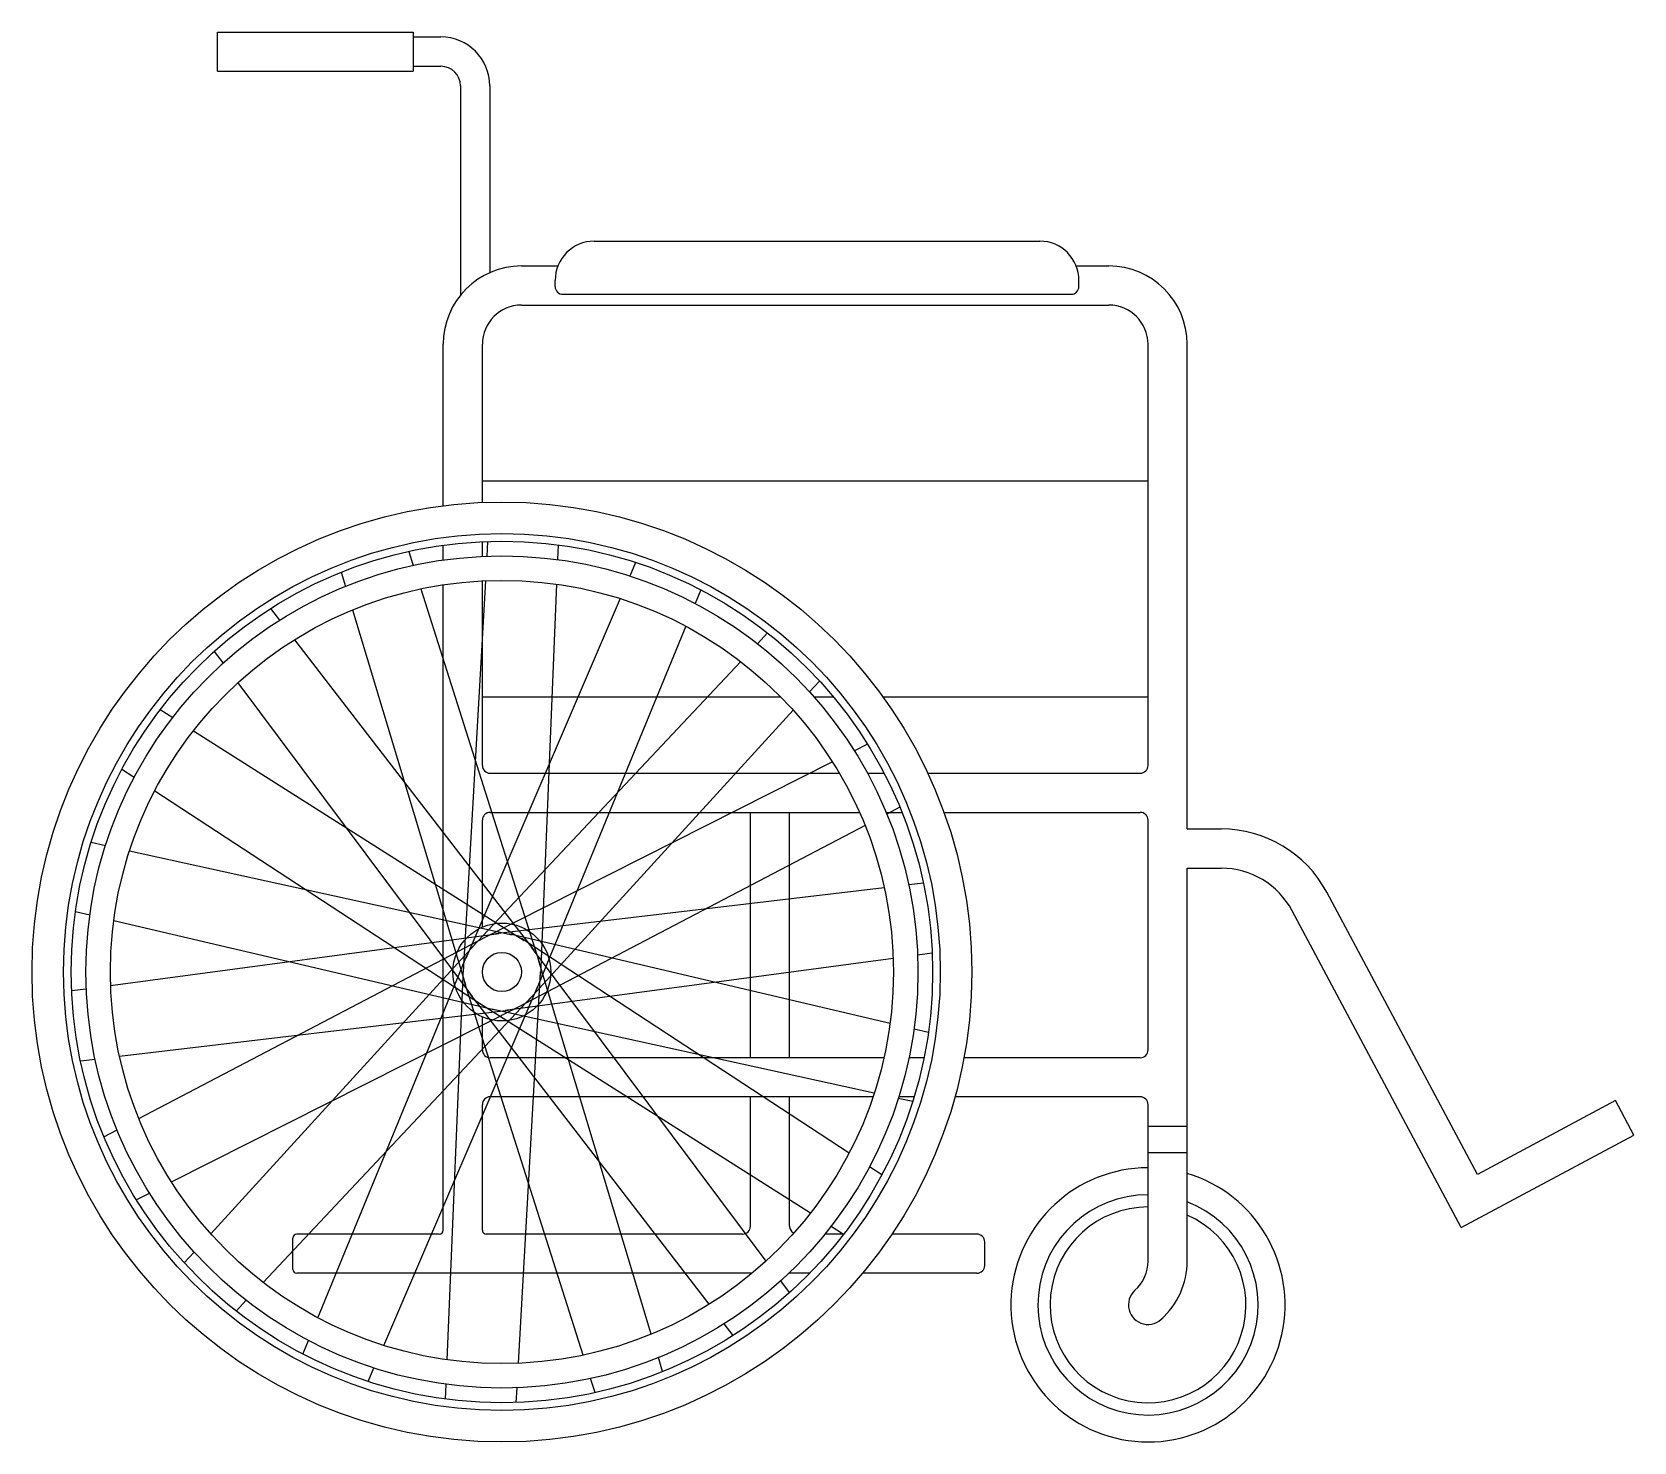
# Model space of a CAD drawing. Extents: x 0 to 40.9, y 0 to 36.
import ezdxf

# ---------------------------------------------------------------- set-up
doc = ezdxf.new("R2010")
doc.units = 0
doc.header["$MEASUREMENT"] = 0
doc.layers.get('0').update_dxf_attribs({"linetype": 'CONTINUOUS'})

msp = doc.modelspace()

# ---------------------------------------------------------------- linework, layer by layer
for p, q in [((4.734, 35), (4.734, 36)), ((4.734, 36), (9.734, 36)), ((9.734, 36), (9.734, 35)), ((9.734, 35.875), (10.44, 35.875)), ((4.734, 35), (9.734, 35)), ((9.734, 35.125), (10.44, 35.125)), ((10.94, 34.625), (10.94, 29.279)), ((11.69, 34.625), (11.69, 29.856)), ((14.359, 30.66), (25.736, 30.66)), ((12.5, 30.028), (13.429, 30.028)), ((26.666, 30.028), (27.5, 30.028)), ((13.359, 29.503), (13.359, 29.66)), ((26.736, 29.503), (26.736, 29.66)), ((13.559, 29.303), (26.536, 29.303)), ((12.5, 29.028), (27.5, 29.028)), ((10.5, 23.906), (10.5, 28.028)), ((11.5, 23.99), (11.5, 28.028)), ((28.5, 17.276), (28.5, 28.028)), ((29.5, 15.651), (29.5, 28.028)), ((28.5, 24.532), (11.5, 24.532)), ((11.5, 22.613), (11.5, 22.989)), ((11.633, 22.994), (11.612, 22.618)), ((9.622, 22.74), (9.736, 22.381)), ((10.5, 22.519), (10.5, 22.897)), ((13.439, 22.906), (13.423, 22.529)), ((7.895, 22.205), (8.004, 21.845)), ((15.415, 22.456), (15.267, 22.11)), ((9.926, 21.783), (12.954, 12.25)), ((10.5, 5.407), (10.5, 21.887)), ((11.577, 21.991), (11.014, 12.005)), ((11.5, 17.276), (11.5, 21.987)), ((13.397, 21.902), (12.982, 11.909)), ((17.082, 21.756), (16.938, 21.408)), ((6.092, 21.279), (6.322, 20.981)), ((15.019, 21.533), (11.075, 12.342)), ((8.185, 21.244), (11.072, 11.668)), ((6.705, 20.483), (12.811, 12.561)), ((16.699, 20.827), (12.892, 11.579)), ((18.786, 20.658), (18.528, 20.383)), ((4.652, 20.186), (4.878, 19.884)), ((18.098, 19.926), (11.248, 12.638)), ((5.254, 19.381), (11.241, 11.37)), ((20.112, 19.429), (19.858, 19.151)), ((19.124, 19.018), (11.5, 19.018)), ((20.47, 19.018), (19.977, 19.018)), ((28.5, 19.018), (21.734, 19.018)), ((3.275, 18.699), (3.593, 18.497)), ((19.435, 18.687), (12.694, 11.299)), ((4.123, 18.161), (12.57, 12.805)), ((21.338, 17.815), (21.001, 17.645)), ((20.441, 17.362), (11.512, 12.857)), ((2.296, 17.179), (2.611, 16.973)), ((11.7, 17.076), (20.616, 17.076)), ((21.334, 17.076), (21.759, 17.076)), ((22.874, 17.076), (28.3, 17.076)), ((3.136, 16.629), (11.502, 11.149)), ((11.7, 16.076), (21.132, 16.076)), ((18.346, 9.812), (18.346, 16.076)), ((19.346, 9.812), (19.346, 16.076)), ((21.812, 16.076), (22.217, 16.076)), ((22.164, 16.207), (21.83, 16.032)), ((23.287, 16.076), (28.3, 16.076)), ((11.5, 13.146), (11.5, 15.876)), ((21.274, 15.741), (12.412, 11.104)), ((28.5, 10.012), (28.5, 15.876)), ((29.5, 15.651), (30.37, 15.651)), ((1.51, 15.311), (1.878, 15.23)), ((2.491, 15.095), (12.26, 12.951)), ((29.5, 14.651), (30.37, 14.651)), ((29.5, 4.618), (29.5, 14.651)), ((21.766, 14.152), (11.834, 12.972)), ((22.763, 14.27), (22.389, 14.226)), ((36.911, 6.832), (33.064, 14.035)), ((1.109, 13.548), (1.476, 13.462)), ((36.5, 5.479), (32.182, 13.564)), ((2.087, 13.318), (11.824, 11.03)), ((2.006, 11.656), (11.919, 12.983)), ((2.726, 8.259), (11.588, 12.896)), ((4.565, 5.313), (11.306, 12.701)), ((21.913, 10.682), (12.176, 12.97)), ((20.864, 7.371), (12.498, 12.851)), ((7.301, 3.173), (11.108, 12.421)), ((21.994, 12.344), (12.081, 11.017)), ((18.746, 4.619), (12.759, 12.63)), ((15.815, 2.756), (12.928, 12.332)), ((22.99, 12.477), (22.616, 12.427)), ((10.603, 2.098), (11.018, 12.091)), ((12.423, 2.009), (12.986, 11.995)), ((1.01, 11.523), (1.384, 11.573)), ((8.981, 2.467), (12.925, 11.658)), ((14.074, 2.217), (11.046, 11.75)), ((3.559, 6.638), (12.488, 11.143)), ((5.902, 4.074), (12.752, 11.362)), ((17.295, 3.517), (11.189, 11.439)), ((19.877, 5.839), (11.43, 11.195)), ((21.509, 8.905), (11.74, 11.049)), ((2.234, 9.848), (12.166, 11.028)), ((11.5, 10.012), (11.5, 10.854)), ((22.891, 10.452), (22.524, 10.538)), ((1.237, 9.73), (1.611, 9.774)), ((21.758, 9.812), (11.7, 9.812)), ((22.78, 9.812), (22.397, 9.812)), ((28.3, 9.812), (23.799, 9.812)), ((11.5, 5.407), (11.5, 8.612)), ((21.478, 8.812), (11.7, 8.812)), ((18.346, 5.507), (18.346, 8.812)), ((19.346, 5.507), (19.346, 8.812)), ((22.49, 8.689), (22.122, 8.77)), ((22.528, 8.812), (22.135, 8.812)), ((28.3, 8.812), (23.569, 8.812)), ((28.5, 4.618), (28.5, 8.612)), ((40.439, 8.717), (36.911, 6.832)), ((40.91, 7.835), (40.439, 8.717)), ((1.836, 7.793), (2.17, 7.968)), ((28.5, 8.059), (29.5, 8.059)), ((36.5, 5.479), (40.91, 7.835)), ((28.5, 7.391), (29.5, 7.391)), ((21.704, 6.821), (21.389, 7.027)), ((2.662, 6.185), (2.999, 6.355)), ((20.725, 5.301), (20.407, 5.503)), ((6.662, 4.407), (6.662, 5.207)), ((10.4, 5.307), (6.762, 5.307)), ((18.146, 5.307), (11.6, 5.307)), ((20.729, 5.307), (20.252, 5.307)), ((24.13, 5.307), (21.96, 5.307)), ((24.33, 4.507), (24.33, 5.107)), ((3.888, 4.571), (4.142, 4.849)), ((18.389, 4.307), (6.762, 4.307)), ((19.348, 3.814), (19.122, 4.116)), ((19.862, 4.307), (19.329, 4.307)), ((24.13, 4.307), (21.21, 4.307)), ((5.214, 3.342), (5.472, 3.617)), ((17.908, 2.721), (17.678, 3.019)), ((6.918, 2.244), (7.062, 2.592)), ((16.105, 1.795), (15.996, 2.155)), ((8.585, 1.544), (8.733, 1.89)), ((10.561, 1.094), (10.577, 1.471)), ((12.367, 1.006), (12.388, 1.382)), ((14.378, 1.26), (14.264, 1.619))]:
    msp.add_line(p, q)
for radius in [12, 11.194, 11, 10.625, 10, 1.25, 0.5]:
    msp.add_circle((12, 12), radius)
for centre, radius, start, end in [((10.44, 34.625), 1.25, 0, 90), ((10.44, 34.625), 0.5, 360, 90), ((14.359, 29.66), 1, 90, 180), ((25.736, 29.66), 1, 0, 90), ((12.5, 28.028), 2, 90, 180), ((27.5, 28.028), 2, 0, 90), ((13.559, 29.503), 0.2, 180, 270), ((26.536, 29.503), 0.2, 270, 0), ((12.5, 28.028), 1, 90, 180), ((27.5, 28.028), 1, 0, 90), ((11.7, 17.276), 0.2, 180, 270), ((28.3, 17.276), 0.2, 270, 0), ((11.7, 15.876), 0.2, 90, 180), ((28.3, 15.876), 0.2, 360, 90), ((30.37, 12.597), 3.054, 28.104, 90), ((30.37, 12.597), 2.054, 28.104, 90), ((11.7, 10.012), 0.2, 180, 270), ((28.3, 10.012), 0.2, 270, 360), ((11.7, 8.612), 0.2, 90, 180), ((28.3, 8.612), 0.2, 0, 90), ((28.5, 3.5), 3.5, 90, 73.3985), ((28.5, 3.5), 2.812, 90, 69.1664), ((28.5, 3.5), 2.5, 90, 66.4218), ((10.4, 5.407), 0.1, 270, 0), ((11.6, 5.407), 0.1, 180, 270), ((18.146, 5.507), 0.2, 270, 0), ((19.546, 5.507), 0.2, 180, 241.7284), ((6.762, 5.207), 0.1, 90, 180), ((24.13, 5.107), 0.2, 0, 90), ((24.13, 4.507), 0.2, 270, 0), ((27.5, 4.618), 1, 311.8103, 0), ((27.5, 4.618), 2, 311.8103, 0), ((6.762, 4.407), 0.1, 180, 270), ((28.5, 3.5), 0.5, 131.8103, 319.1338)]:
    msp.add_arc(centre, radius, start, end)

doc.saveas('drawing.dxf')
